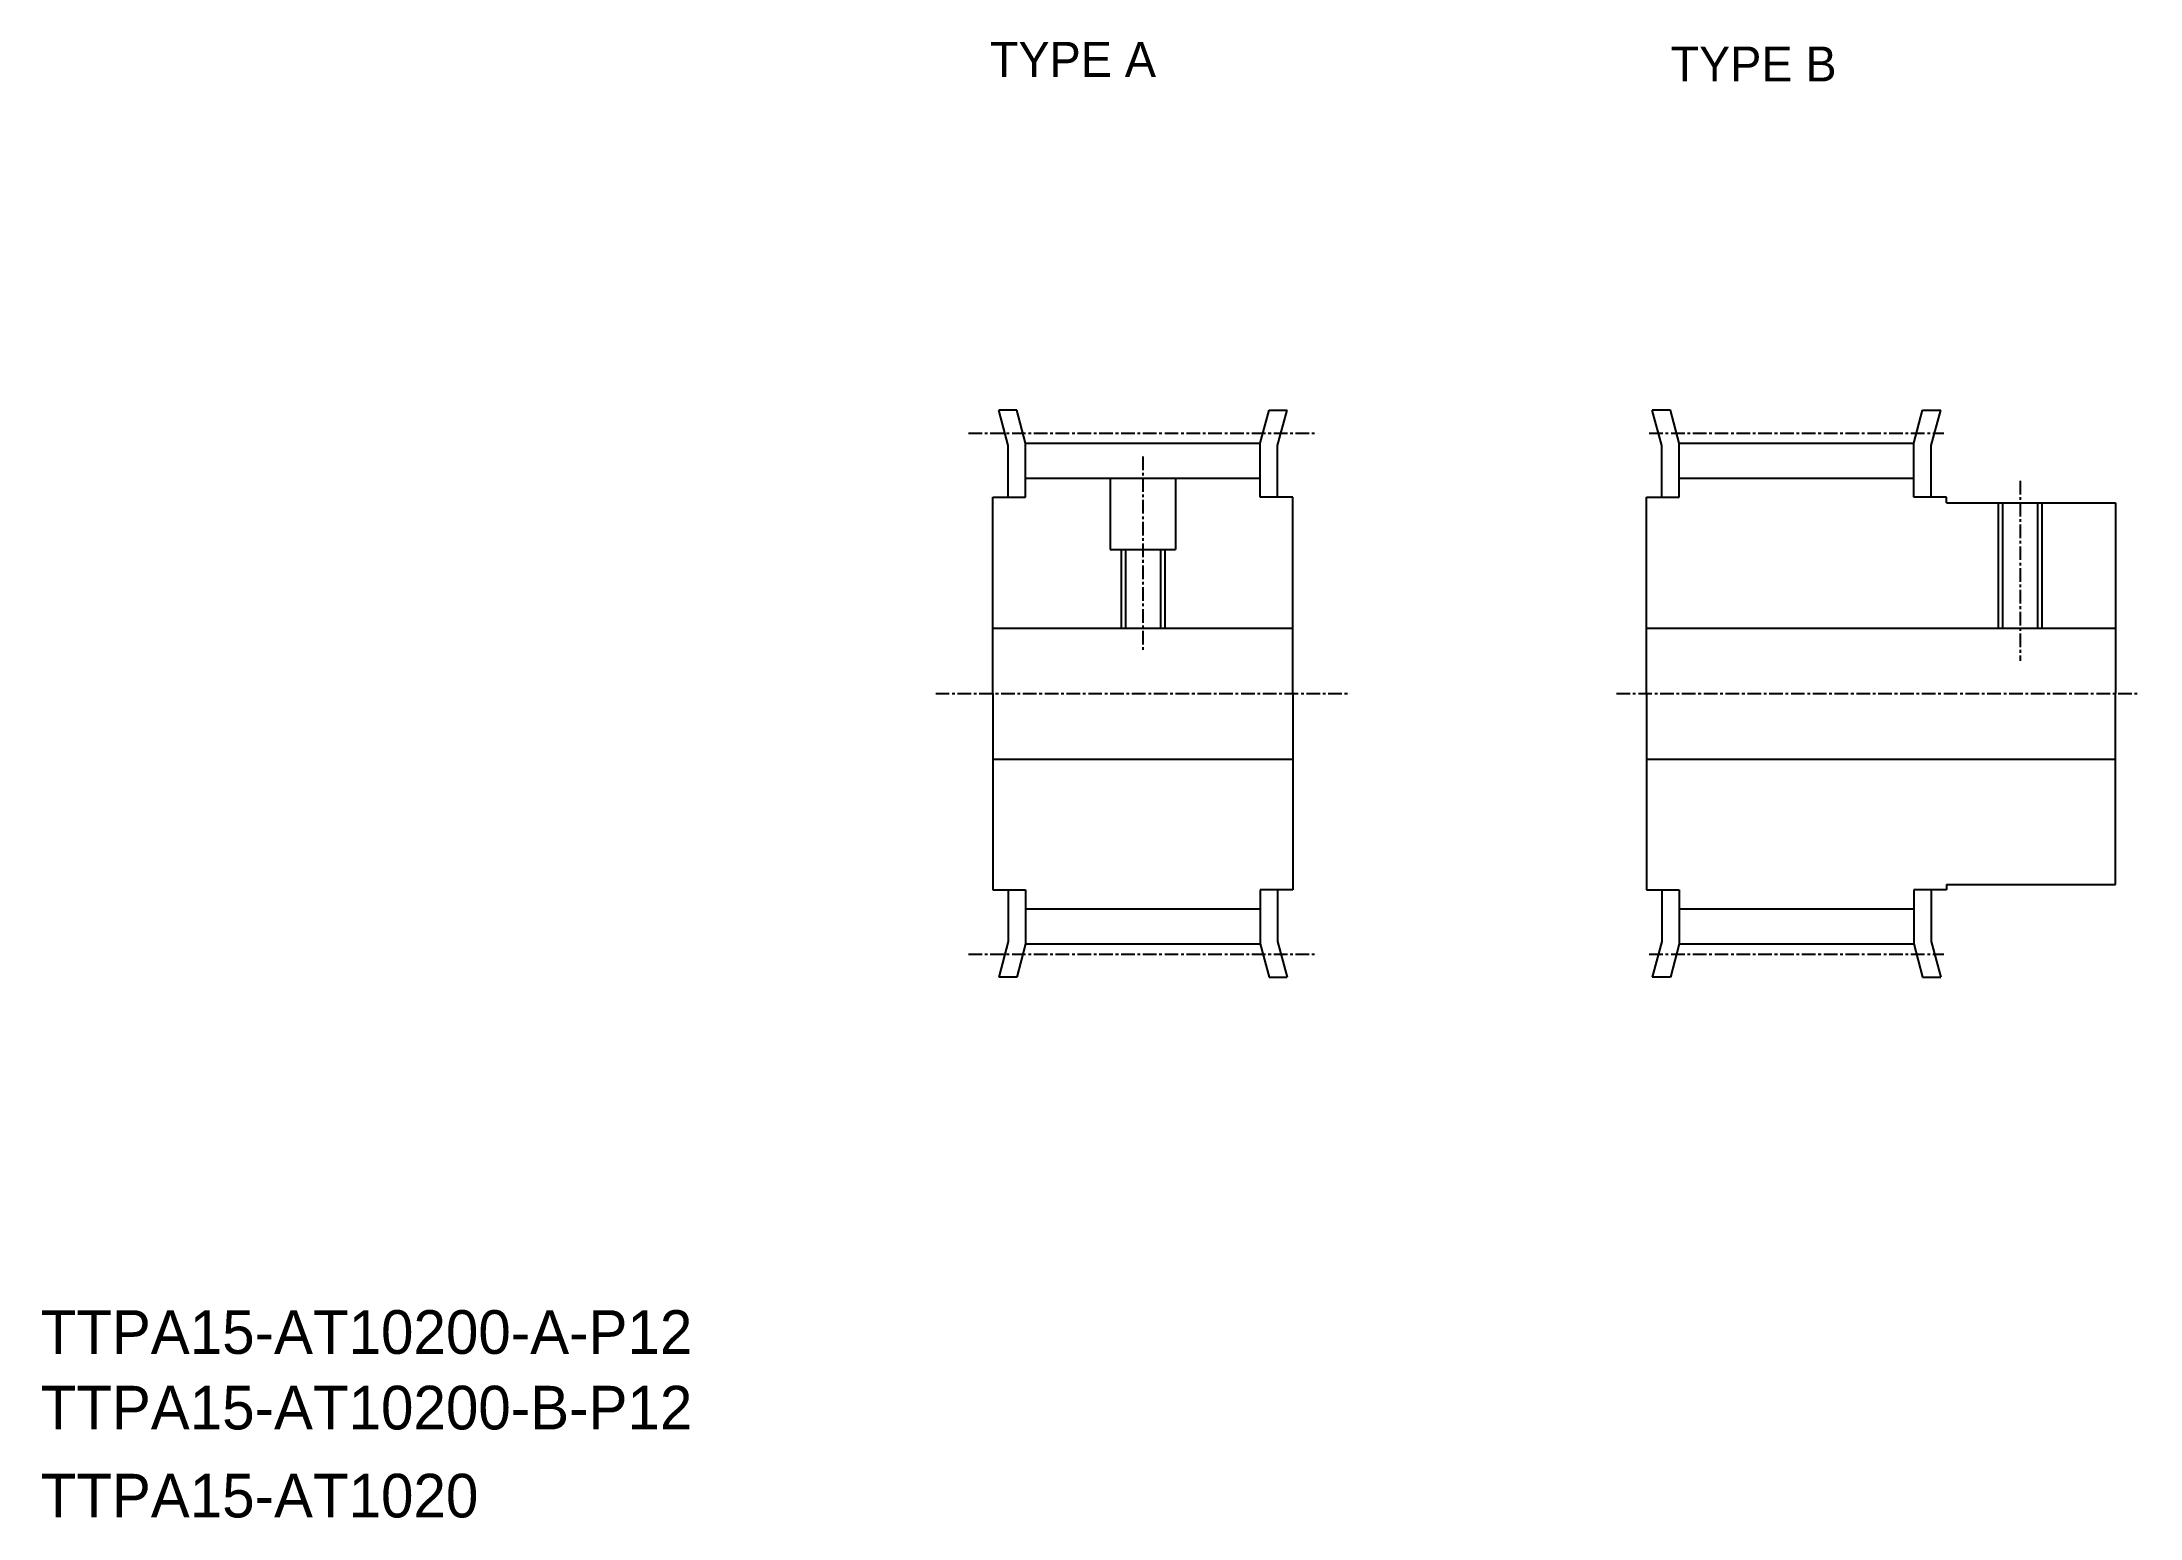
# Model space of a CAD drawing. Extents: x 28 to 220, y 68 to 203.
import ezdxf

# ---------------------------------------------------------------- set-up
doc = ezdxf.new("R2010")
doc.units = 0
doc.linetypes.add('CENTER', pattern=[2, 1.25, -0.25, 0.25, -0.25])
doc.layers.get('0').update_dxf_attribs({"linetype": 'CONTINUOUS'})
doc.layers.add('CENTER', color=1, linetype='CENTER')

msp = doc.modelspace()

# ---------------------------------------------------------------- linework, layer by layer
at = {"color": 7, "linetype": 'CONTINUOUS'}
for p, q in [((116.23, 166.09), (115.36, 169.35)), ((117.01, 169.35), (115.36, 169.35)), ((117.83, 166.3), (117.01, 169.35)), ((139.33, 166.3), (140.15, 169.35)), ((140.15, 169.35), (141.8, 169.35)), ((140.93, 166.09), (141.8, 169.35)), ((176.16, 166.09), (175.29, 169.35)), ((176.95, 169.35), (175.29, 169.35)), ((177.76, 166.3), (176.95, 169.35)), ((199.26, 166.3), (200.08, 169.35)), ((200.08, 169.35), (201.74, 169.35)), ((200.86, 166.09), (201.74, 169.35)), ((116.23, 161.35), (116.23, 166.09)), ((117.83, 161.35), (117.83, 166.3)), ((117.83, 166.3), (139.33, 166.3)), ((139.33, 161.35), (139.33, 166.3)), ((140.93, 161.35), (140.93, 166.09)), ((176.16, 161.35), (176.16, 166.09)), ((177.76, 166.3), (199.26, 166.3)), ((177.76, 161.35), (177.76, 166.3)), ((199.26, 161.35), (199.26, 166.3)), ((200.86, 161.35), (200.86, 166.09)), ((117.83, 163.1), (139.33, 163.1)), ((125.58, 163.1), (125.58, 156.55)), ((131.58, 163.1), (131.58, 156.55)), ((177.76, 163.1), (199.26, 163.1)), ((114.83, 143.35), (114.83, 161.35)), ((114.83, 161.35), (117.83, 161.35)), ((142.33, 161.35), (139.33, 161.35)), ((142.33, 143.35), (142.33, 161.35)), ((174.76, 143.35), (174.76, 161.35)), ((174.76, 161.35), (177.76, 161.35)), ((202.26, 161.35), (199.26, 161.35)), ((202.26, 160.85), (202.26, 161.35)), ((202.26, 160.85), (217.76, 160.85)), ((207.41, 160.85), (207.41, 149.35)), ((210.61, 160.85), (210.61, 149.35)), ((217.76, 160.85), (217.76, 143.35)), ((125.58, 156.55), (131.58, 156.55)), ((126.98, 156.55), (126.98, 149.35)), ((130.18, 156.55), (130.18, 149.35)), ((114.83, 149.35), (142.33, 149.35)), ((174.76, 149.35), (217.76, 149.35)), ((114.83, 143.35), (114.83, 125.35)), ((142.33, 143.35), (142.33, 125.35)), ((174.76, 143.35), (174.76, 125.35)), ((217.76, 125.85), (217.76, 143.35)), ((114.83, 137.35), (142.33, 137.35)), ((174.76, 137.35), (217.76, 137.35)), ((114.83, 125.35), (117.83, 125.35)), ((116.23, 125.35), (116.23, 120.61)), ((117.83, 125.35), (117.83, 120.4)), ((139.33, 125.35), (139.33, 120.4)), ((142.33, 125.35), (139.33, 125.35)), ((140.93, 125.35), (140.93, 120.61)), ((174.76, 125.35), (177.76, 125.35)), ((176.16, 125.35), (176.16, 120.61)), ((177.76, 125.35), (177.76, 120.4)), ((199.26, 125.35), (199.26, 120.4)), ((202.26, 125.35), (199.26, 125.35)), ((200.86, 125.35), (200.86, 120.61)), ((202.26, 125.85), (217.76, 125.85)), ((202.26, 125.85), (202.26, 125.35)), ((117.83, 123.6), (139.33, 123.6)), ((177.76, 123.6), (199.26, 123.6)), ((116.23, 120.61), (115.36, 117.35)), ((117.83, 120.4), (117.01, 117.35)), ((117.83, 120.4), (139.33, 120.4)), ((139.33, 120.4), (140.15, 117.35)), ((140.93, 120.61), (141.8, 117.35)), ((176.16, 120.61), (175.29, 117.35)), ((177.76, 120.4), (176.95, 117.35)), ((177.76, 120.4), (199.26, 120.4)), ((199.26, 120.4), (200.08, 117.35)), ((200.86, 120.61), (201.74, 117.35)), ((117.01, 117.35), (115.36, 117.35)), ((140.15, 117.35), (141.8, 117.35)), ((176.95, 117.35), (175.29, 117.35)), ((200.08, 117.35), (201.74, 117.35))]:
    msp.add_line(p, q, dxfattribs=at)
at = {"color": 3, "linetype": 'CONTINUOUS'}
for p, q in [((207.01, 160.85), (207.01, 149.35)), ((211.01, 160.85), (211.01, 149.35)), ((126.58, 156.55), (126.58, 149.35)), ((130.58, 156.55), (130.58, 149.35))]:
    msp.add_line(p, q, dxfattribs=at)
at = {"layer": 'CENTER'}
for p, q in [((112.58, 167.22), (144.58, 167.22)), ((175.01, 167.22), (202.01, 167.22)), ((128.58, 165.1), (128.58, 147.35)), ((209.01, 162.85), (209.01, 146.35)), ((109.58, 143.35), (147.58, 143.35)), ((172.01, 143.35), (220.01, 143.35)), ((112.58, 119.47), (144.58, 119.47)), ((175.01, 119.47), (202.01, 119.47))]:
    msp.add_line(p, q, dxfattribs=at)

# ---------------------------------------------------------------- texts
at = {"color": 7, "linetype": 'CONTINUOUS'}
for s, height, p in [('TYPE A', 3.2, (114.56, 199.9)), ('TYPE B', 3.2, (176.97, 199.48)), ('TTPA15-AT10200-A-P12', 4, (27.51, 82.81)), ('TTPA15-AT10200-B-P12', 4, (27.51, 75.88)), ('TTPA15-AT1020', 4, (27.51, 67.81))]:
    msp.add_text(s, height=height, dxfattribs=at).set_placement(p)

doc.saveas('drawing.dxf')
